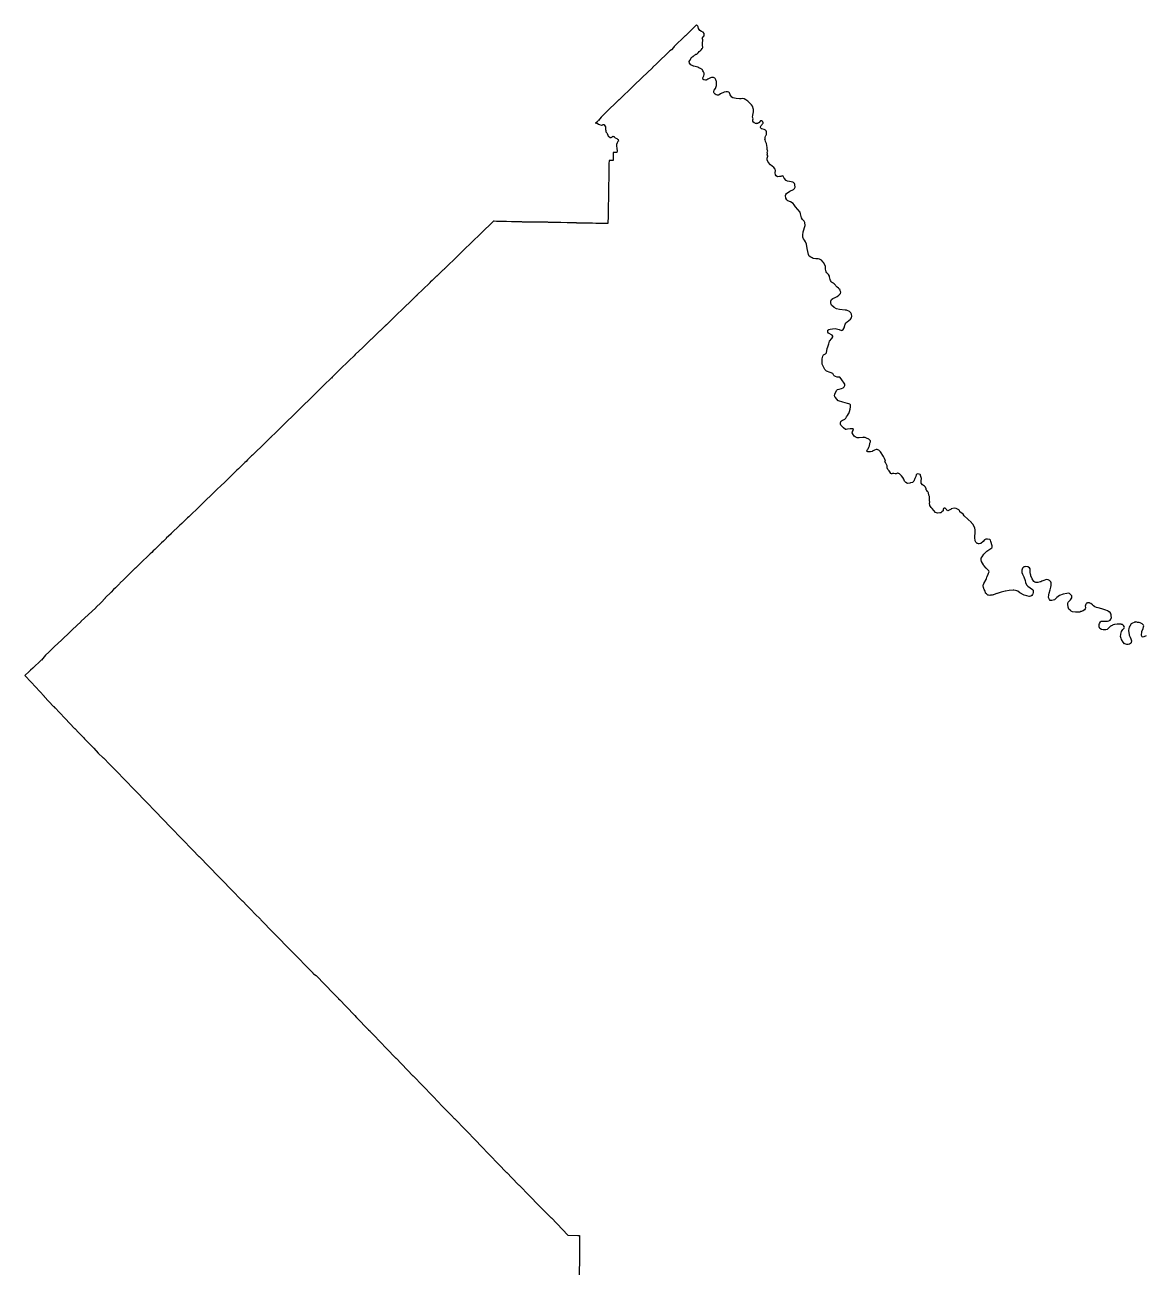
# Model space of a CAD drawing. Header units: metres. Extents: x 5999505 to 6749006, y 1851910 to 2460485.
# Drawn here: x 5999505 to 6186881, y 2059447 to 2266983 of the extents above; entities that cross this region are included whole.
import ezdxf

# ---------------------------------------------------------------- set-up
doc = ezdxf.new("R2010")
doc.units = ezdxf.units.M
doc.layers.add('COUNTY_BOUNDARY', color=40, linetype='Continuous')

msp = doc.modelspace()

# ---------------------------------------------------------------- linework, layer by layer
at = {"layer": 'COUNTY_BOUNDARY'}
msp.add_lwpolyline([(6186899.4392, 2164939.2625), (6186499.9537, 2164746.8835), (6186359.9698, 2164705.7875), (6186190.8332, 2164763.0235), (6186105.4664, 2164973.1548), (6186151.6153, 2165621.3593), (6186353.9049, 2166161.1639), (6186451.5646, 2166389.606), (6186476.4721, 2166609.9168), (6186427.2205, 2166716.5261), (6186194.1467, 2166920.2541), (6185873.6849, 2167094.2034), (6185700.0784, 2167144.5843), (6185419.2162, 2167147.2479), (6185310.7031, 2167180.7403), (6185179.5083, 2167226.5518), (6185142.8188, 2167220.8534), (6185120.518, 2167217.875), (6185032.3644, 2167196.8455), (6184995.06, 2167188.9708), (6184974.2039, 2167184.5168), (6184911.6356, 2167171.1553), (6184890.4916, 2167167.0693), (6184867.205, 2167156.0942), (6184621.6518, 2167039.5969), (6184368.2622, 2166906.8223), (6184131.2723, 2166555.7356), (6184053.3431, 2166336.5028), (6183983.3498, 2166141.194), (6183929.9048, 2165825.8751), (6183968.883, 2165434.6752), (6184015.0882, 2165145.3257), (6184032.1219, 2165039.5089), (6184217.6071, 2164716.6136), (6184344.3201, 2164423.2717), (6184421.0988, 2164075.9857), (6184384.6335, 2163803.402), (6184316.194, 2163658.6813), (6184243.8791, 2163618.1445), (6184119.3211, 2163548.4529), (6183866.8214, 2163440.7937), (6183637.7253, 2163439.8665), (6183310.6032, 2163577.8882), (6183279.728, 2163591.047), (6183017.3979, 2163841.4347), (6182761.9434, 2164297.4474), (6182682.8702, 2164538.089), (6182664.3051, 2164595.1381), (6182645.4522, 2164652.5554), (6182610.0009, 2164825.9794), (6182624.5083, 2165119.9748), (6182642.944, 2165183.8075), (6182709.0315, 2165414.4831), (6182775.411, 2165645.1548), (6182778.7797, 2165656.0324), (6182988.1065, 2165973.9832), (6183108.1151, 2166097.9814), (6183117.9167, 2166108.0442), (6183181.6824, 2166188.38), (6183212.304, 2166243.6748), (6183229.1158, 2166274.0327), (6183241.9471, 2166356.8744), (6183222.8388, 2166482.3811), (6183107.2702, 2166666.3494), (6182942.4749, 2166783.6228), (6182927.9694, 2166794.0128), (6182779.5799, 2166824.411), (6182705.678, 2166839.6064), (6182631.7764, 2166854.802), (6182621.2629, 2166857.1284), (6182499.0776, 2166854.0419), (6182024.3927, 2166841.5123), (6181656.0689, 2166831.5582), (6181604.2086, 2166830.4386), (6181344.0619, 2166740.7459), (6181243.9927, 2166705.3254), (6181173.0662, 2166658.952), (6181060.7697, 2166585.8314), (6180948.4677, 2166512.3469), (6180913.0041, 2166489.1608), (6180877.5402, 2166465.9744), (6180622.9096, 2166243.318), (6180577.8171, 2166201.3296), (6180357.4008, 2165996.4169), (6180128.5582, 2165926.3364), (6179940.8761, 2165910.678), (6179921.5171, 2165908.7561), (6179720.9388, 2165892.546), (6179398.2244, 2165985.0419), (6179144.1651, 2166128.6738), (6179021.758, 2166432.5406), (6179012.495, 2166612.8951), (6179014.8227, 2166783.9899), (6179086.974, 2166963.2369), (6179265.1726, 2167272.846), (6179384.4898, 2167345.1361), (6179570.1285, 2167340.4287), (6180113.6467, 2167353.4396), (6180441.8338, 2167363.1891), (6180663.2246, 2167424.6347), (6180750.9085, 2167454.031), (6180890.9544, 2167521.6775), (6180996.3853, 2167672.0793), (6181035.9759, 2167805.5318), (6181073.4131, 2167974.6948), (6181044.7621, 2168238.3259), (6181008.7658, 2168500.2356), (6180993.8563, 2168545.5857), (6180979.2347, 2168590.5676), (6180954.48, 2168665.9071), (6180850.1088, 2168788.2008), (6180702.1869, 2168895.4287), (6180656.0698, 2168928.8223), (6180609.66, 2168962.2199), (6180563.543, 2168995.6136), (6180395.1413, 2169082.7313), (6180122.6222, 2169224.0564), (6179484.7749, 2169400.9308), (6178838.7309, 2169599.0493), (6178582.7682, 2169643.3139), (6178294.2969, 2169773.5873), (6178101.2701, 2169922.5873), (6177909.1184, 2170071.2122), (6177635.9839, 2170337.4566), (6177480.9339, 2170393.0969), (6177414.9454, 2170407.8342), (6177291.7284, 2170435.3693), (6177191.6479, 2170419.9886), (6177096.555, 2170405.2685), (6177001.4569, 2170390.1847), (6176927.4967, 2170378.8169), (6176839.3264, 2170249.3117), (6176819.5954, 2170198.6078), (6176692.6907, 2169871.1987), (6176764.6787, 2169631.364), (6176760.5119, 2169583.724), (6176757.6911, 2169548.809), (6176705.0433, 2169404.2541), (6176556.6539, 2169262.1023), (6176329.271, 2169105.0131), (6176304.1355, 2169087.5166), (6176052.6326, 2168987.1957), (6176014.6522, 2168972.7883), (6175972.8348, 2168956.2493), (6175782.8718, 2168879.8455), (6175654.2218, 2168874.693), (6175073.965, 2168850.6225), (6174593.9659, 2168896.9115), (6174334.9387, 2169037.7434), (6174247.1055, 2169125.2449), (6173983.8865, 2169386.6549), (6173835.7092, 2169706.9211), (6173772.0483, 2170187.6831), (6173784.8358, 2170329.1416), (6173863.8977, 2170519.2038), (6174043.6826, 2170771.2313), (6174219.0212, 2170913.3628), (6174367.4924, 2171082.4445), (6174438.3096, 2171269.7092), (6174469.8031, 2171408.726), (6174434.2293, 2171590.1737), (6174310.7586, 2171768.827), (6174056.4527, 2171995.1604), (6173906.8365, 2172040.187), (6173648.7021, 2172009.8862), (6173038.6668, 2171882.1367), (6172426.6344, 2171652.8438), (6171969.9795, 2171308.9036), (6171540.0047, 2170946.7596), (6171361.8004, 2170852.3814), (6171108.882, 2170798.0008), (6170844.9644, 2170837.3492), (6170705.7307, 2170997.3044), (6170573.5925, 2171309.3556), (6170595.212, 2171747.7967), (6170657.5508, 2172060.785), (6170849.7767, 2172574.4082), (6170978.1102, 2173042.6794), (6171005.8068, 2173328.8423), (6171008.9333, 2173785.746), (6170954.8637, 2173961.994), (6170740.3572, 2174183.0722), (6170508.1811, 2174291.5265), (6170212.0803, 2174309.483), (6169626.7666, 2174104.2742), (6169445.9015, 2174028.1504), (6169265.0407, 2173952.3918), (6169164.0061, 2173910.1099), (6168772.7256, 2173823.0925), (6168434.1771, 2173800.5171), (6168300.4789, 2173872.6589), (6168119.1161, 2173970.5915), (6167826.2955, 2174432.0033), (6167634.2796, 2174960.4571), (6167600.4836, 2175056.3255), (6167550.6374, 2175197.9318), (6167509.2946, 2175486.5162), (6167498.5498, 2175994.2257), (6167479.3388, 2176127.7565), (6167403.9385, 2176263.5315), (6167101.766, 2176452.3705), (6166755.0307, 2176491.1001), (6166592.6758, 2176460.6118), (6166467.3099, 2176436.8862), (6166440.0435, 2176413.6029), (6166333.3352, 2176321.5287), (6166226.6262, 2176229.455), (6166218.0288, 2176221.9297), (6166212.8418, 2176207.0745), (6166094.3958, 2175863.571), (6166125.8044, 2175473.5393), (6166223.1037, 2175187.8068), (6166451.8198, 2174793.1808), (6166662.7754, 2174155.2222), (6166733.6756, 2173823.9854), (6166900.9133, 2173450.2531), (6167112.5682, 2173194.5957), (6167880.2601, 2172681.374), (6167971.5166, 2172526.8092), (6167988.0908, 2172455.5775), (6168015.134, 2172337.23), (6168016.1732, 2172139.5083), (6167955.8454, 2171909.5124), (6167895.0043, 2171810.2364), (6167778.5083, 2171668.412), (6167587.2588, 2171563.3174), (6167366.3694, 2171495.7781), (6167334.8481, 2171503.5021), (6166965.9228, 2171593.1494), (6166520.4618, 2171717.3743), (6165786.6751, 2172101.2632), (6165453.8247, 2172360.0941), (6165277.7532, 2172417.9191), (6165034.6367, 2172497.8087), (6164763.6591, 2172533.3089), (6164640.011, 2172549.6186), (6163992.3803, 2172499.4212), (6163395.8498, 2172376.7868), (6163313.2532, 2172355.3824), (6162650.4318, 2172184.549), (6161982.5105, 2172005.7933), (6161943.223, 2172002.7106), (6161784.3715, 2171932.5128), (6161362.3495, 2171746.9991), (6161304.5005, 2171736.1714), (6161137.7095, 2171705.0492), (6161064.8805, 2171691.1584), (6161028.4739, 2171684.7591), (6160844.78, 2171680.0947), (6160770.9562, 2171678.5982), (6160732.8758, 2171678.0488), (6160558.4694, 2171708.5718), (6160533.6381, 2171712.9313), (6160419.1173, 2171732.7701), (6160286.0908, 2171830.7916), (6160192.7826, 2171920.9649), (6160044.591, 2172064.3528), (6160031.207, 2172111.5134), (6159958.9333, 2172361.9562), (6159905.3014, 2172461.7583), (6159898.4513, 2172474.2358), (6159801.8404, 2172660.9448), (6159771.0307, 2172779.7188), (6159741.0426, 2172894.4757), (6159739.0972, 2172901.7856), (6159723.2246, 2172959.1766), (6159700.6585, 2173039.966), (6159669.7925, 2173154.7356), (6159656.9902, 2173201.5239), (6159670.4268, 2173362.9938), (6159679.6893, 2173478.2821), (6159768.545, 2173630.2995), (6160156.1549, 2174298.7174), (6160192.2917, 2174491.5405), (6160257.2691, 2174714.9006), (6160314.3601, 2174837.1526), (6160502.5651, 2175241.5344), (6160558.7239, 2175360.1592), (6160625.4441, 2175623.911), (6160603.1612, 2175745.111), (6160436.36, 2175957.9429), (6160144.3501, 2176219.8968), (6159769.4298, 2176683.2963), (6159711.3118, 2176775.8814), (6159364.6362, 2177329.5446), (6159296.9025, 2177629.8079), (6159326.0554, 2177866.4224), (6159459.7633, 2178104.8182), (6159774.4236, 2178568.9209), (6160281.9332, 2179067.7757), (6161109.1469, 2179628.3498), (6161170.1464, 2179738.1685), (6161171.561, 2179940.2262), (6160930.4484, 2180689.3486), (6160851.1356, 2180876.1726), (6160739.6338, 2180981.8967), (6160370.3162, 2181054.5256), (6160313.8598, 2181057.8804), (6160095.649, 2181071.5557), (6159885.6164, 2180960.9559), (6159662.3431, 2180661.5768), (6159249.208, 2180332.147), (6158977.5579, 2180274.139), (6158858.3899, 2180294.0516), (6158745.6514, 2180313.1442), (6158664.7136, 2180365.2788), (6158553.3125, 2180436.7842), (6158421.4942, 2180574.8503), (6158329.0255, 2180782.2601), (6158299.6063, 2180935.6067), (6158251.3487, 2181183.8906), (6158249.7179, 2181192.6525), (6158258.1103, 2181430.6572), (6158283.6897, 2182172.7011), (6158291.925, 2182420.1746), (6158298.5352, 2182615.6045), (6158267.1417, 2182916.8062), (6157998.5898, 2183501.0462), (6157719.6811, 2183791.6043), (6157675.7744, 2183832.6511), (6156489.4876, 2184942.7735), (6156287.2878, 2185232.2409), (6155770.7979, 2185649.6789), (6155668.7821, 2185862.3342), (6155557.8123, 2185981.908), (6155129.9572, 2186191.265), (6154787.0613, 2186223.1706), (6154296.5005, 2186104.2953), (6154272.2915, 2186090.0821), (6154056.8251, 2185967.2248), (6153874.1292, 2185843.5297), (6153730.4269, 2185804.8351), (6153620.933, 2185823.9016), (6153545.1045, 2185964.0914), (6153430.7236, 2186130.3292), (6153318.7066, 2186237.5473), (6153142.1557, 2186234.6513), (6153112.0984, 2186220.888), (6153015.7277, 2186176.0475), (6152966.8874, 2186018.0068), (6152933.802, 2185796.0182), (6152741.4237, 2185630.9631), (6152652.9098, 2185502.6286), (6152578.5334, 2185460.7465), (6152389.4633, 2185442.7448), (6152005.623, 2185397.3617), (6151829.166, 2185441.4423), (6151700.951, 2185501.5692), (6151413.4203, 2185857.4925), (6151122.1674, 2186178.519), (6150977.8443, 2186337.922), (6150743.0034, 2186692.7187), (6150707.1462, 2186802.8394), (6150699.9635, 2186912.1769), (6150703.3967, 2187106.9245), (6150733.9817, 2187256.8539), (6150692.4275, 2187517.7988), (6150669.9134, 2187959.7915), (6150686.2809, 2188118.3033), (6150669.5748, 2188216.8569), (6150585.5857, 2188438.0067), (6150527.9311, 2188778.5632), (6150474.2118, 2188927.9054), (6150353.9922, 2189053.0974), (6150209.9809, 2189192.4747), (6150138.8763, 2189313.6716), (6150095.5615, 2189453.7595), (6149991.888, 2189769.1397), (6149828.1343, 2189939.029), (6149656.1752, 2190028.2076), (6149501.5999, 2190145.1686), (6149307.2078, 2190420.7379), (6149276.2295, 2190623.2732), (6149309.162, 2190813.2189), (6149337.6099, 2191196.2086), (6149193.578, 2191672.0286), (6149156.9093, 2191785.8049), (6149102.0346, 2191875.4531), (6148946.2397, 2191948.3782), (6148751.6273, 2191968.7145), (6148564.3035, 2191927.4104), (6148443.4789, 2191830.8774), (6148369.4288, 2191531.9401), (6148231.8753, 2191213.5471), (6148079.5237, 2190744.9952), (6147846.3189, 2190549.9889), (6147480.739, 2190448.6905), (6147389.9356, 2190423.813), (6146976.6594, 2190382.9384), (6146729.1654, 2190548.9843), (6146493.8866, 2190729.4166), (6146361.0011, 2191065.2689), (6146235.2908, 2191371.5229), (6146001.3735, 2191643.3311), (6145647.7463, 2191973.3504), (6145511.0063, 2192047.833), (6145456.132, 2192077.4104), (6145303.3434, 2192076.0326), (6145126.2365, 2191993.8198), (6145012.1522, 2191977.6695), (6144935.3193, 2191967.1574), (6144737.0668, 2192018.1607), (6144519.3108, 2192017.0232), (6144401.5314, 2191988.5506), (6144315.0589, 2191979.2757), (6144210.5618, 2192056.9268), (6144042.1675, 2192324.8657), (6143931.4562, 2192476.5248), (6143816.299, 2192565.2592), (6143734.3345, 2192681.9013), (6143723.8661, 2192706.0884), (6143612.036, 2192959.3524), (6143581.2531, 2193309.7208), (6143570.9255, 2193402.3589), (6143492.8983, 2193547.3436), (6143425.9355, 2193649.1991), (6143399.7608, 2193738.7959), (6143297.3321, 2193876.1341), (6143236.0867, 2193929.478), (6143303.1687, 2194091.2369), (6143255.1066, 2194283.1109), (6143136.163, 2194549.2271), (6142993.2922, 2194898.3537), (6142467.081, 2195659.1821), (6142251.1614, 2195877.2303), (6142192.4729, 2195905.415), (6142044.0373, 2195978.6332), (6141915.2679, 2196036.2657), (6141746.2165, 2196061.3666), (6141469.0946, 2195943.1682), (6141240.7904, 2195841.3551), (6141213.2886, 2195822.1047), (6141090.174, 2195729.6423), (6140830.6846, 2195655.9718), (6140689.8064, 2195647.5229), (6140623.7592, 2195653.2461), (6140366.8901, 2195676.3945), (6140254.5799, 2195719.2235), (6140206.4896, 2195790.5826), (6140255.532, 2195938.7687), (6140309.8951, 2196051.5565), (6140407.5152, 2196141.4847), (6140522.3615, 2196424.1346), (6140627.9309, 2196654.1278), (6140709.2989, 2197046.1497), (6140726.7592, 2197098.3204), (6140807.3787, 2197342.8885), (6140792.0839, 2197493.8602), (6140532.8994, 2197790.8545), (6140160.6167, 2197940.6261), (6139935.5287, 2198032.8473), (6139867.1936, 2198061.1818), (6139728.5985, 2198067.6323), (6139574.2179, 2198075.0487), (6139509.4041, 2198065.0993), (6138930.5043, 2197978.0422), (6138926.6848, 2197977.0075), (6138594.6484, 2197981.2772), (6138232.1415, 2198138.2096), (6138111.0837, 2198259.8277), (6137807.1455, 2198691.1521), (6137770.3462, 2198792.5668), (6137756.3022, 2198831.3747), (6137757.2675, 2198837.186), (6137784.9691, 2198986.0544), (6137832.9592, 2199063.9789), (6137910.4985, 2199219.3778), (6137938.6661, 2199321.633), (6137951.3841, 2199369.5042), (6137906.7148, 2199472.858), (6137783.2913, 2199514.7725), (6137401.7902, 2199477.9298), (6136970.9745, 2199430.5507), (6136745.8963, 2199405.9175), (6136706.9197, 2199401.7733), (6136637.2894, 2199402.0987), (6136294.0109, 2199648.3376), (6135886.1694, 2200132.2334), (6135801.948, 2200289.3508), (6135779.1486, 2200445.1732), (6135839.2833, 2200706.4237), (6135904.3242, 2200750.952), (6135916.2671, 2200766.7921), (6135959.6015, 2200826.9425), (6136141.9401, 2200947.2503), (6136323.0588, 2201006.4069), (6136527.9951, 2201112.1747), (6136673.1147, 2201267.2762), (6136830.0908, 2201471.3544), (6136962.978, 2201746.436), (6137132.1773, 2201985.286), (6137176.295, 2202078.1966), (6137314.0868, 2202368.4984), (6137424.1052, 2202776.4652), (6137473.1572, 2203196.2765), (6137466.837, 2203417.0255), (6137455.0125, 2203486.3858), (6137342.7514, 2203588.2129), (6137190.7551, 2203654.5935), (6136978.9898, 2203734.2586), (6136202.4425, 2203937.1706), (6135481.6468, 2204150.5457), (6135394.2815, 2204176.6314), (6134945.5092, 2204733.6237), (6134840.4701, 2204867.0293), (6134838.9532, 2204882.7092), (6134824.9201, 2205018.0094), (6134879.5214, 2205300.0974), (6134906.5098, 2205439.8718), (6134919.4504, 2205463.7067), (6135193.0974, 2205973.6814), (6135317.9928, 2206088.6664), (6135580.0883, 2206107.9924), (6135950.1298, 2206205.0618), (6136255.0464, 2206367.2064), (6136421.5724, 2206527.4444), (6136529.3038, 2206726.441), (6136552.1797, 2206769.0603), (6136524.4264, 2206983.9445), (6135939.4983, 2207857.944), (6135700.1988, 2208106.2583), (6135490.5231, 2208147.6716), (6135234.7419, 2208119.1478), (6134988.2065, 2208217.9266), (6134750.3025, 2208326.4073), (6134688.643, 2208407.0863), (6134593.5392, 2208635.0126), (6134521.5364, 2208727.8651), (6134102.716, 2208883.1617), (6133441.3852, 2209150.6686), (6133167.5767, 2209416.2809), (6132840.4378, 2210058.1149), (6132764.0155, 2210301.42), (6132748.1155, 2210677.4316), (6132760.9648, 2211193.1895), (6132828.9669, 2211624.3583), (6132981.7734, 2211882.7333), (6133314.962, 2212022.2033), (6133448.2535, 2212209.5114), (6133583.5151, 2212909.8317), (6133669.4016, 2213210.7403), (6133837.3521, 2213677.1643), (6133980.9793, 2214121.3848), (6134382.1112, 2214557.6808), (6134508.6721, 2214861.2501), (6134523.0931, 2214982.646), (6134399.5249, 2215144.7381), (6133821.6714, 2215469.2279), (6133701.5639, 2215646.9274), (6133671.9397, 2215794.4829), (6133702.4205, 2215971.7079), (6133826.8146, 2216075.4066), (6134099.5382, 2216126.598), (6134448.3879, 2216203.5784), (6134906.7626, 2216233.7473), (6135556.1147, 2216073.504), (6135978.784, 2215947.2977), (6136101.0566, 2215969.4758), (6136230.5439, 2216081.8466), (6136438.4434, 2216390.3821), (6136568.9428, 2216975.364), (6136739.4976, 2217193.4376), (6136906.4493, 2217366.7805), (6137489.984, 2217825.1214), (6137663.8258, 2218029.3145), (6137716.0211, 2218329.652), (6137654.8011, 2218632.0666), (6137534.9846, 2218868.3687), (6137287.6772, 2219103.6854), (6136790.9119, 2219315.4698), (6136608.7303, 2219332.7923), (6135658.434, 2219424.7542), (6135113.4243, 2219558.2868), (6134754.8056, 2219758.906), (6134302.6244, 2220151.0243), (6134228.6528, 2220266.1197), (6134174.3558, 2220540.4001), (6134189.2732, 2220809.6215), (6134308.6107, 2221081.9864), (6134500.2672, 2221246.2002), (6134923.6978, 2221444.7593), (6135225.0046, 2221591.29), (6135544.1625, 2221816.2029), (6135696.4974, 2221990.8528), (6135789.0212, 2222096.5), (6135833.878, 2222336.1384), (6135775.0517, 2222543.8509), (6135767.2768, 2222570.9138), (6135721.3369, 2222683.7596), (6135688.0802, 2222765.463), (6135536.2114, 2222890.8406), (6135446.8279, 2222972.6683), (6135243.2704, 2223159.2762), (6134729.6248, 2223735.4755), (6134589.7457, 2223822.0795), (6134515.6129, 2223868.3584), (6134321.2108, 2223983.4665), (6134271.5475, 2224043.2104), (6134224.178, 2224100.0062), (6134111.4408, 2224279.4139), (6134053.5217, 2224449.6122), (6134030.9756, 2224658.2328), (6133979.4724, 2224904.0705), (6133955.7438, 2225015.8531), (6133816.5378, 2225299.4402), (6133629.3476, 2225445.7579), (6133528.8748, 2225547.0594), (6133421.0864, 2225705.2758), (6133318.7127, 2226141.5986), (6133307.639, 2226603.4731), (6133270.6729, 2226690.334), (6132965.9301, 2227272.8479), (6132923.779, 2227326.2896), (6132644.8113, 2227681.9298), (6132297.706, 2227843.8106), (6132269.8419, 2227856.6171), (6132052.3878, 2227914.5632), (6131678.9919, 2227905.3526), (6131262.9515, 2227974.359), (6131041.9133, 2228046.2045), (6130824.4916, 2228163.1476), (6130563.9016, 2228361.9549), (6130435.3745, 2228633.3798), (6130225.6999, 2229614.9996), (6130114.1662, 2230325.6617), (6129943.3396, 2230734.2862), (6129764.2308, 2231003.2164), (6129604.8322, 2231242.3503), (6129531.2918, 2231534.0529), (6129486.0824, 2231862.4601), (6129561.0018, 2232400.5731), (6129894.7173, 2233462.3184), (6129822.4289, 2233987.0409), (6129732.6831, 2234193.7882), (6129469.7176, 2234461.8275), (6129284.6211, 2234719.566), (6129214.5224, 2234968.2508), (6129125.2132, 2235411.3105), (6129046.1341, 2235664.868), (6128293.5405, 2236563.1262), (6128068.7084, 2236932.9099), (6127909.0607, 2237133.8258), (6127423.8735, 2237388.9364), (6127005.8185, 2237601.1412), (6126854.4381, 2237769.164), (6126686.0964, 2238049.2373), (6126638.4394, 2238461.8024), (6126666.4738, 2238649.2565), (6126764.0326, 2238798.1278), (6127341.2829, 2239207.2014), (6127936.0388, 2239502.409), (6128111.9269, 2239653.7151), (6128208.1614, 2239868.8828), (6128220.8526, 2239952.7998), (6128169.8178, 2240110.1626), (6128167.5506, 2240209.2398), (6128167.6208, 2240327.2155), (6128128.3268, 2240469.1038), (6127962.3172, 2240635.1625), (6127831.5989, 2240721.661), (6127305.95, 2240793.5173), (6126945.9507, 2240865.0007), (6126739.6964, 2240997.4628), (6126414.0309, 2241379.7491), (6126302.2223, 2241592.3134), (6126215.9038, 2241677.7666), (6126171.877, 2241721.053), (6126076.8236, 2241733.0885), (6125833.3694, 2241670.599), (6125609.3181, 2241634.7553), (6125261.2231, 2241606.6689), (6125043.8063, 2241753.1542), (6124938.2398, 2241934.3122), (6124901.9485, 2242286.6239), (6124940.0846, 2242672.005), (6124867.9422, 2242898.1589), (6124664.9908, 2243166.0406), (6124083.8856, 2243593.4827), (6123690.3536, 2244021.6489), (6123569.265, 2244442.2872), (6123548.9496, 2244525.6258), (6123529.4766, 2244606.7664), (6123535.2738, 2244641.2679), (6123547.5599, 2244717.1788), (6123640.524, 2245058.3712), (6123636.6757, 2245111.2302), (6123634.9269, 2245130.1921), (6123577.1322, 2245226.4962), (6123559.478, 2245330.5485), (6123586.0014, 2245439.0088), (6123612.8951, 2245515.0554), (6123599.9844, 2245548.7569), (6123558.0593, 2245632.433), (6123551.3932, 2245691.8902), (6123601.668, 2245806.1694), (6123637.2576, 2245896.6456), (6123616.0482, 2245997.4763), (6123577.2653, 2246151.3801), (6123562.9706, 2246489.1508), (6123474.4586, 2246806.597), (6123472.4295, 2246826.2917), (6123432.2246, 2247188.1356), (6123380.7208, 2247294.1737), (6123325.8917, 2247392.9812), (6123280.7239, 2247474.5241), (6123250.8927, 2247528.1531), (6123200.6561, 2247752.5135), (6123182.0684, 2247834.005), (6123182.8857, 2247848.9215), (6123189.6809, 2247984.6355), (6123197.0415, 2248137.8188), (6123289.6898, 2248365.7716), (6123294.5554, 2248378.076), (6123342.3827, 2248485.4747), (6123371.7373, 2248550.9234), (6123416.8449, 2248652.5389), (6123433.9823, 2248758.5966), (6123445.6435, 2248831.9686), (6123447.8868, 2248844.678), (6123454.032, 2248882.8157), (6123455.6798, 2248894.8062), (6123450.5282, 2248995.0221), (6123444.6427, 2249104.3529), (6123375.6968, 2249271.4733), (6123369.5005, 2249286.1356), (6123327.5666, 2249350.1494), (6123288.4792, 2249409.3852), (6123173.8003, 2249453.4173), (6123067.2576, 2249494.7733), (6122639.3725, 2249587.7676), (6122626.8566, 2249590.5125), (6122495.4611, 2249723.2923), (6122473.3196, 2249745.487), (6122470.4453, 2249748.4451), (6122449.5011, 2249847.0881), (6122442.1591, 2249881.7954), (6122426.9421, 2249954.4957), (6122473.0937, 2250048.0823), (6122531.3291, 2250167.3331), (6122720.1361, 2250343.8932), (6122784.3722, 2250436.1049), (6122869.5425, 2250559.6686), (6122869.014, 2250581.8888), (6122867.8944, 2250622.3248), (6122866.913, 2250652.927), (6122838.7272, 2250736.754), (6122833.6936, 2250751.0337), (6122821.446, 2250770.8886), (6122784.7202, 2250831.5447), (6122622.3994, 2250928.7594), (6122618.9071, 2250929.5424), (6122558.3685, 2250942.8707), (6122481.5305, 2250959.7316), (6122446.4939, 2250941.7098), (6122359.6462, 2250897.5539), (6122200.0772, 2250648.4404), (6122092.332, 2250594.053), (6122075.2542, 2250585.2176), (6122023.1674, 2250560.1809), (6122005.8033, 2250551.7139), (6121978.4258, 2250537.9421), (6121920.7398, 2250509.7163), (6121894.1007, 2250505.7646), (6121864.5358, 2250501.4944), (6121819.7476, 2250494.9143), (6121685.3831, 2250475.1744), (6121667.8238, 2250472.901), (6121641.0924, 2250481.6954), (6121601.2786, 2250494.3364), (6121481.8492, 2250532.9881), (6121472.8434, 2250536.0425), (6121447.5258, 2250560.4725), (6121425.6606, 2250581.5713), (6121359.7732, 2250644.8718), (6121337.6219, 2250666.3393), (6121322.9481, 2250680.4066), (6121278.9262, 2250722.6088), (6121269.4335, 2250731.8612), (6121265.4488, 2250738.4782), (6121162.1291, 2250910.1498), (6121137.7537, 2251106.0707), (6121222.3275, 2251265.6879), (6121149.3871, 2251456.1815), (6121116.3973, 2251587.0585), (6121140.895, 2251919.4888), (6121218.9896, 2252187.3546), (6121258.8753, 2252458.3697), (6121243.4688, 2252816.1882), (6121078.3769, 2253405.0325), (6120918.303, 2253643.8694), (6120551.7431, 2253992.2814), (6120323.9571, 2254251.4861), (6119994.5309, 2254435.0978), (6119688.5567, 2254642.7406), (6119460.0643, 2254689.6751), (6119180.8018, 2254609.6023), (6118924.006, 2254620.9389), (6118367.4814, 2254698.5532), (6117824.8654, 2254787.6108), (6117658.5207, 2254886.3754), (6117381.71, 2255274.556), (6117236.4304, 2255651.9149), (6117136.6648, 2255750.3555), (6116940.9133, 2255817.1833), (6116686.0834, 2255804.4765), (6116374.3554, 2255720.9414), (6115750.206, 2255455.577), (6115507.9089, 2255294.8436), (6115411.6263, 2255263.2398), (6115228.2862, 2255247.5878), (6115090.1088, 2255280.7395), (6115033.3841, 2255294.3878), (6114844.6408, 2255416.1025), (6114701.9822, 2255552.7415), (6114648.2833, 2255682.8646), (6114633.0484, 2255826.2119), (6114707.1895, 2256044.2379), (6114906.3674, 2256376.0657), (6115099.5567, 2256863.8396), (6115105.4691, 2257253.3679), (6115075.0282, 2257523.6756), (6115029.4724, 2257633.2774), (6114968.7338, 2257779.5344), (6114842.8694, 2257998.1997), (6114801.8077, 2258078.2352), (6114562.0837, 2258187.6563), (6114229.7603, 2258184.5831), (6114058.1916, 2258155.278), (6113661.5977, 2257912.5456), (6113489.8846, 2257801.3162), (6113367.1675, 2257759.5822), (6113251.5133, 2257739.5837), (6112982.1181, 2257801.0631), (6112797.2128, 2257923.8231), (6112770.3797, 2257962.1226), (6112772.632, 2258011.6088), (6112788.5689, 2258058.6911), (6112795.0195, 2258078.6151), (6112799.5672, 2258089.1022), (6112826.6312, 2258156.3978), (6112864.6348, 2258250.4643), (6112865.9307, 2258258.4544), (6112869.7719, 2258261.306), (6112988.3492, 2258464.0514), (6113036.9138, 2258707.2441), (6113026.1803, 2258802.8191), (6113011.6045, 2258931.9559), (6112925.4588, 2259149.9945), (6112816.6302, 2259300.6678), (6112748.592, 2259445.9546), (6112676.6798, 2259513.3787), (6112573.2318, 2259580.5801), (6112531.7885, 2259618.0216), (6112136.6253, 2259791.8573), (6111959.9919, 2259919.5887), (6111282.809, 2260075.7502), (6111235.6872, 2260086.703), (6110792.5658, 2260291.1879), (6110593.5236, 2260604.2691), (6110518.2085, 2260840.7126), (6110608.1807, 2261007.1312), (6110830.9835, 2261390.9868), (6110837.465, 2261430.9376), (6110843.7582, 2261441.032), (6110853.8105, 2261448.8814), (6110879.9454, 2261458.2927), (6110929.0653, 2261535.4279), (6110985.9708, 2261588.4049), (6111085.1339, 2261654.9041), (6111153.7481, 2261691.6714), (6111196.2923, 2261723.0316), (6111214.4181, 2261742.7677), (6111261.5631, 2261806.098), (6111289.9976, 2261831.4947), (6111401.2193, 2261903.6273), (6111502.418, 2261987.9381), (6111567.3709, 2262033.1401), (6111601.549, 2262052.6188), (6111649.7015, 2262069.6884), (6111675.6775, 2262069.2714), (6111743.5539, 2262060.1707), (6111769.5942, 2262063.7583), (6111791.9689, 2262075.4158), (6111812.0728, 2262091.115), (6111861.0017, 2262138.3956), (6111923.9638, 2262205.1145), (6111980.5799, 2262240.2558), (6112033.2385, 2262283.4713), (6112024.1558, 2262299.639), (6112196.4605, 2262521.9114), (6112338.194, 2262640.1678), (6112416.0151, 2262705.1931), (6112479.272, 2262772.2725), (6112517.7855, 2262807.3407), (6112567.9848, 2262824.7431), (6112580.0443, 2262830.3762), (6112586.3017, 2262838.2868), (6112594.8525, 2262880.0253), (6112601.1739, 2262891.9405), (6112705.1781, 2263024.2764), (6112766.7407, 2263113.2318), (6112799.8066, 2263172.7847), (6112814.5851, 2263220.614), (6112810.8841, 2263244.7063), (6112779.7419, 2263305.2872), (6112772.2759, 2263331.2604), (6112766.0634, 2263435.5027), (6112767.6059, 2263659.4215), (6112760.4736, 2263961.4042), (6112760.5122, 2264091.4002), (6112763.1964, 2264131.4122), (6112780.9096, 2264234.9072), (6112791.804, 2264404.784), (6112791.0086, 2264482.7219), (6112778.2539, 2264561.2155), (6112760.1646, 2264616.4898), (6112724.8152, 2264724.112), (6112715.7209, 2264775.9648), (6112715.9483, 2264790.1626), (6112726.5126, 2264811.8416), (6112803.737, 2264894.7201), (6112826.6042, 2264955.5287), (6112950.4676, 2265107.2108), (6113044.901, 2265262.2779), (6113045.6207, 2265416.6598), (6113013.6792, 2265554.8147), (6112847.8758, 2265736.9887), (6112593.6167, 2265845.5686), (6112298.8774, 2266014.5181), (6112170.9484, 2266209.9263), (6112100.13, 2266362.5429), (6112037.8114, 2266626.4493), (6111978.3054, 2266756.3084), (6111792.9875, 2266940.2587), (6111737.9287, 2266983.3825), (6111708.8691, 2266955.0821), (6111581.9728, 2266832.585), (6111554.6638, 2266804.2567), (6111374.4892, 2266617.7999), (6111358.748, 2266600.9382), (6111334.4094, 2266575.8397), (6110049.6372, 2265335.1428), (6109882.9868, 2265173.9672), (6109864.0161, 2265156.0661), (6108012.3981, 2263368.5682), (6107880.6525, 2263201.0132), (6107563.4787, 2262796.132), (6107264.5393, 2262634.202), (6107064.6575, 2262424.0591), (6106730.2184, 2262071.903), (6106455.4889, 2261783.5973), (6105911.3053, 2261299.0352), (6105859.1659, 2261252.5451), (6105834.5378, 2261228.1842), (6105723.4189, 2261145.5119), (6105455.6949, 2260840.3518), (6105362.4746, 2260745.3729), (6105192.6782, 2260591.5586), (6105165.1005, 2260565.4258), (6104405.5013, 2259836.4245), (6104389.4778, 2259820.6639), (6102679.1042, 2258178.3221), (6101210.3596, 2256770.2592), (6098798.7833, 2254456.5577), (6098792.2645, 2254450.839), (6098787.2113, 2254445.4603), (6098054.5882, 2253743.13), (6097280.6888, 2253001.8114), (6097267.6256, 2252988.9189), (6096529.8667, 2252280.8867), (6095804.5458, 2251585.4118), (6095356.5672, 2251025.5343), (6095306.4111, 2250977.5744), (6095237.8492, 2250911.7138), (6095065.409, 2250746.3518), (6094865.0715, 2250554.5093), (6094916.3448, 2250564.2159), (6094955.6102, 2250571.9373), (6095040.1022, 2250594.5642), (6095067.063, 2250582.4633), (6095115.4853, 2250561.2661), (6095390.4297, 2250374.6253), (6095517.3945, 2250316.8018), (6095815.8959, 2250211.7041), (6095878.0334, 2250224.8733), (6096023.0119, 2250284.3685), (6096062.9459, 2250297.1785), (6096121.3901, 2250316.5995), (6096185.7002, 2250319.9016), (6096251.2285, 2250308.6182), (6096320.4782, 2250257.5825), (6096435.8205, 2250097.6339), (6096517.3599, 2249942.2521), (6096541.6928, 2249842.0755), (6096526.3699, 2249640.2349), (6096555.5731, 2249463.8733), (6096589.8949, 2249367.1723), (6096607.4012, 2249330.8329), (6096611.8382, 2249122.8382), (6096637.2248, 2249068.5251), (6096734.9348, 2248936.9091), (6096793.5607, 2248843.8109), (6096904.2556, 2248526.2715), (6096980.2975, 2248408.8525), (6097059.5479, 2248361.6585), (6097318.3336, 2248167.2943), (6097368.1046, 2248156.6385), (6097482.5493, 2248188.6086), (6097597.4243, 2248228.9472), (6097686.9396, 2248325.4181), (6097743.4991, 2248354.3413), (6097813.4218, 2248361.1959), (6097881.3273, 2248352.0616), (6097923.1479, 2248337.533), (6097964.9537, 2248304.4339), (6097998.1134, 2248278.396), (6098153.281, 2248105.7805), (6098425.2395, 2247983.3075), (6098549.7084, 2247897.1368), (6098662.3715, 2247803.5147), (6098675.9554, 2247777.0728), (6098706.3017, 2247562.8252), (6098649.8651, 2247523.7021), (6098595.343, 2247494.3791), (6098578.9215, 2247472.8024), (6098487.3265, 2247250.3725), (6098371.4534, 2247008.3167), (6098366.1403, 2246987.2847), (6098361.4713, 2246969.8834), (6098354.2978, 2246942.3277), (6098347.3773, 2246894.7405), (6098346.3489, 2246832.4907), (6098353.4733, 2246768.6495), (6098359.3073, 2246644.3836), (6098405.838, 2246419.6726), (6098445.0823, 2246248.974), (6098456.5626, 2246218.9254), (6098478.7897, 2246114.4163), (6098459.1326, 2245896.989), (6098455.0142, 2245647.6255), (6097835.8233, 2245653.489), (6097803.8774, 2244322.3815), (6097508.5958, 2244326.1739), (6097122.1882, 2244331.1145), (6097121.3864, 2244282.698), (6097113.4941, 2243806.1782), (6097087.4238, 2242232.099), (6097083.0861, 2241987.8377), (6097078.8958, 2241734.8349), (6097078.4437, 2241707.5325), (6097078.2567, 2241696.2473), (6097077.9794, 2241679.502), (6097077.7141, 2241663.4844), (6097077.5332, 2241652.5634), (6097067.4691, 2241133.1129), (6097051.4949, 2240345.031), (6097036.4064, 2239575.1413), (6097025.7637, 2239056.0652), (6097024.8171, 2238998.9122), (6097011.1248, 2238013.4343), (6096982.0465, 2236681.1946), (6096973.2516, 2236450.117), (6096982.8734, 2236413.5445), (6096990.2544, 2236188.7532), (6096992.5966, 2236118.4373), (6096956.1832, 2235102.0224), (6096923.0861, 2233774.2218), (6096884.8072, 2233774.4917), (6096776.4153, 2233776.2874), (6096769.6957, 2233776.3987), (6096731.1425, 2233777.7658), (6095912.4094, 2233802.9962), (6094923.1239, 2233817.6144), (6094386.4496, 2233828.0033), (6094283.597, 2233828.9881), (6091706.4777, 2233873.4907), (6091662.234, 2233884.0636), (6090118.0499, 2233920.1679), (6089051.1151, 2233939.9395), (6089009.3363, 2233940.6432), (6088483.5482, 2233955.3313), (6088014.7255, 2233968.7034), (6086984.0818, 2233991.5823), (6086905.491, 2233992.912), (6086379.3197, 2234002.184), (6086325.5813, 2234004.1868), (6086163.501, 2234010.9385), (6086109.4764, 2234013.3106), (6085912.3005, 2234018.4738), (6085706.6582, 2234024.1462), (6085404.8772, 2234030.3593), (6085320.7542, 2234032.8797), (6085123.6094, 2234039.8686), (6085096.1526, 2234040.6991), (6085046.4981, 2234042.2707), (6085013.4657, 2234041.7395), (6084985.6985, 2234041.4829), (6084683.4708, 2234038.6081), (6084466.8827, 2234036.4648), (6084399.9475, 2234035.7826), (6083716.2859, 2234029.5773), (6083523.3808, 2234028.1301), (6083459.1062, 2234029.2255), (6082661.844, 2234045.0095), (6082539.728, 2234047.4586), (6082396.0609, 2234054.2818), (6082129.9239, 2234059.9214), (6081331.233, 2234077.5882), (6081064.8101, 2234083.6069), (6080801.0105, 2234089.2191), (6080009.0404, 2234106.8084), (6079744.955, 2234112.7995), (6079729.7566, 2234112.6964), (6079683.2786, 2234112.0382), (6079667.7943, 2234112.3042), (6079559.0744, 2234111.9873), (6079429.0768, 2234114.9495), (6079242.9977, 2234119.6047), (6079095.3414, 2234132.3396), (6078479.3389, 2234152.0441), (6078421.8029, 2234154.1274), (6078302.0248, 2234156.5547), (6077941.8141, 2234163.8547), (6077821.7503, 2234166.6531), (6077807.793, 2234153.785), (6077781.0344, 2234127.3006), (6075758.278, 2232178.8143), (6075719.0549, 2232141.6236), (6075688.1452, 2232111.9357), (6075678.3395, 2232102.6379), (6074218.2721, 2230694.7287), (6074159.7173, 2230638.5768), (6073845.8518, 2230338.5223), (6073136.8719, 2229656.0871), (6072827.3551, 2229355.2397), (6072802.7151, 2229333.4566), (6072798.8529, 2229329.8827), (6072742.0394, 2229273.3391), (6071729.9521, 2228293.2613), (6069774.2864, 2226401.1981), (6069667.8339, 2226298.5576), (6069593.1928, 2226226.3109), (6069553.0448, 2226187.3243), (6069502.5087, 2226139.4162), (6069440.0657, 2226079.3367), (6069379.4013, 2226020.6827), (6069375.8434, 2226017.832), (6069307.7386, 2225951.6618), (6069301.4994, 2225945.9452), (6068730.8218, 2225394.1028), (6068325.7736, 2225002.4921), (6068304.9578, 2224982.4665), (6067792.5358, 2224487.1523), (6067559.3688, 2224261.8511), (6067256.6033, 2223969.3206), (6067214.0723, 2223928.1943), (6067146.5613, 2223863.1114), (6067137.0355, 2223853.4476), (6065016.8805, 2221804.7547), (6064998.4368, 2221786.8745), (6064981.779, 2221770.7831), (6064924.077, 2221715.3633), (6064910.387, 2221701.7685), (6064882.1303, 2221674.5943), (6064845.8399, 2221639.5515), (6064841.3783, 2221635.2607), (6063840.0647, 2220667.2889), (6063067.4757, 2219921.0523), (6062789.2995, 2219651.8014), (6062639.0632, 2219506.9973), (6061667.0638, 2218568.0756), (6061520.3889, 2218426.8552), (6060190.9655, 2217143.6925), (6060143.3595, 2217097.9338), (6059924.9349, 2216886.269), (6059888.3334, 2216850.8737), (6059842.8055, 2216806.8989), (6059826.7396, 2216791.5283), (6059770.1998, 2216736.8265), (6059760.6759, 2216727.5293), (6059750.5606, 2216717.8786), (6059671.1134, 2216641.3741), (6059604.4641, 2216577.386), (6059494.3712, 2216471.5711), (6059360.1744, 2216342.5193), (6059236.6896, 2216223.8363), (6059145.6364, 2216136.2529), (6059030.7778, 2216025.7914), (6058886.162, 2215886.7326), (6058782.3138, 2215786.999), (6058607.3411, 2215618.6263), (6058454.9896, 2215472.4256), (6058269.5981, 2215294.0459), (6058086.5887, 2215118.1737), (6057438.7444, 2214495.4789), (6057414.3458, 2214472.2484), (6057347.0952, 2214407.912), (6056329.3507, 2213433.2163), (6056273.9933, 2213379.9566), (6056269.8279, 2213376.0262), (6056250.184, 2213357.0807), (6056201.9743, 2213310.9751), (6056158.82, 2213269.5125), (6056139.4814, 2213251.2898), (6055986.8186, 2213105.4719), (6054715.0933, 2211887.0695), (6054509.1378, 2211690.1504), (6054469.5398, 2211651.5393), (6054454.0593, 2211636.5253), (6053773.3876, 2210970.4462), (6052040.3127, 2209275.4842), (6051090.313, 2208346.7193), (6050838.0534, 2208099.6902), (6050721.3091, 2207985.6551), (6050688.2533, 2207953.4843), (6049538.6794, 2206849.6132), (6048982.0933, 2206311.0177), (6048831.3438, 2206161.9261), (6047327.3626, 2204676.0861), (6045796.1135, 2203163.8804), (6045336.4072, 2202714.6103), (6045314.3618, 2202693.1675), (6044223.602, 2201628.4837), (6043342.4966, 2200750.7787), (6043245.9517, 2200656.4288), (6043194.707, 2200606.76), (6043175.3446, 2200588.1822), (6043025.7578, 2200442.0129), (6042619.0394, 2200046.4283), (6042613.068, 2200039.9842), (6042601.4383, 2200028.1829), (6042440.5213, 2199870.9376), (6042246.8406, 2199682.6194), (6041790.6258, 2199238.4396), (6041777.1932, 2199224.1228), (6041709.4569, 2199153.2779), (6041697.8196, 2199141.1126), (6041627.0973, 2199067.046), (6041316.3466, 2198767.6557), (6040743.7056, 2198216.7733), (6040581.5778, 2198058.4686), (6040574.4354, 2198052.0466), (6040536.5882, 2198015.2428), (6040525.256, 2198003.8008), (6039893.7708, 2197390.3036), (6038978.2205, 2196500.2637), (6038240.2459, 2195782.4572), (6037949.9361, 2195500.2011), (6037715.9531, 2195272.6102), (6037538.3065, 2195100.0468), (6037400.5952, 2194966.0657), (6037222.3464, 2194792.7871), (6037053.9335, 2194629.1577), (6036887.8999, 2194467.6696), (6036711.1349, 2194295.8232), (6036471.471, 2194062.8863), (6036287.2501, 2193883.8992), (6036189.175, 2193788.5093), (6035360.4296, 2192982.5336), (6035211.375, 2192837.8517), (6034934.7163, 2192568.8433), (6034724.8355, 2192364.8577), (6034719.1738, 2192359.5019), (6032957.9888, 2190646.196), (6032224.8283, 2189936.1006), (6031723.0664, 2189452.8847), (6031718.5878, 2189448.2355), (6028675.7215, 2186516.9653), (6028664.9927, 2186506.9731), (6026961.5412, 2184866.1318), (6026881.9093, 2184789.3579), (6026691.6314, 2184606.178), (6025828.7823, 2183775.2734), (6025786.8132, 2183739.296), (6025693.0499, 2183658.7894), (6025658.4045, 2183623.0367), (6025428.4685, 2183403.1155), (6023956.0837, 2181983.0807), (6023952.223, 2181980.2414), (6023145.8605, 2181202.229), (6023137.5042, 2181194.014), (6022659.2758, 2180732.7181), (6022361.234, 2180445.3062), (6022245.4742, 2180333.5532), (6021771.991, 2179876.9148), (6021717.9876, 2179824.7883), (6021206.6045, 2179332.1095), (6020962.8326, 2179096.8324), (6020714.8882, 2178857.9965), (6020457.3898, 2178609.8788), (6019999.9589, 2178168.6185), (6019989.5166, 2178158.6238), (6019882.6955, 2178055.8115), (6019302.6179, 2177497.1256), (6018691.1811, 2176908.1057), (6017998.8468, 2176241.2818), (6017961.5477, 2176205.5897), (6017835.909, 2176084.578), (6017347.1737, 2175603.9104), (6017156.9948, 2175417.1505), (6016625.2304, 2174893.6326), (6016620.4544, 2174888.9914), (6016051.9591, 2174330.1468), (6015405.7969, 2173694.5332), (6015306.3682, 2173597.0563), (6015280.3581, 2173569.8874), (6015022.3894, 2173302.5288), (6015002.3833, 2173282.8903), (6014976.7079, 2173257.8999), (6014628.8652, 2172918.0089), (6014333.5597, 2172629.1705), (6013903.879, 2172208.9509), (6012930.1449, 2171258.6092), (6012901.3672, 2171224.942), (6012261.644, 2170476.3919), (6011391.6718, 2169654.7995), (6011353.7632, 2169618.7636), (6008886.2479, 2167290.0842), (6008839.6758, 2167245.8467), (6007470.3731, 2165953.5346), (6007317.8198, 2165809.4303), (6007083.1755, 2165588.2924), (6007056.9005, 2165563.321), (6005616.6764, 2164204.4024), (6005062.8298, 2163682.263), (6004424.7582, 2163080.6005), (6004394.0129, 2163052.0787), (6004127.6627, 2162800.6418), (6003489.2658, 2162199.3707), (6002939.2213, 2161680.838), (6002285.2177, 2160871.9825), (6002253.8674, 2160842.7469), (6000846.752, 2159522.0068), (6000834.8096, 2159510.9568), (6000454.9438, 2159154.7608), (6000221.7067, 2158936.1998), (5999505.2267, 2158263.7484), (6000546.0121, 2157152.7524), (6002727.5412, 2154815.6512), (6002736.15, 2154806.377), (6004305.5228, 2153125.7244), (6004327.9157, 2153101.9764), (6004533.3034, 2152890.3537), (6004548.5154, 2152874.0306), (6005279.1194, 2152110.9192), (6006224.0593, 2151125.8458), (6007829.9159, 2149445.7739), (6007837.9421, 2149436.5126), (6007849.1627, 2149425.7319), (6008540.2153, 2148699.5375), (6008561.1856, 2148677.6416), (6008577.3602, 2148665.3075), (6008631.5445, 2148603.0687), (6009297.1632, 2147908.3447), (6009487.0803, 2147711.2648), (6009961.5636, 2147224.585), (6011007.1022, 2146134.6608), (6011770.8312, 2145338.3079), (6012620.2499, 2144543.5825), (6012653.0658, 2144512.3555), (6013700.3308, 2143440.3454), (6014444.9159, 2142677.2133), (6014497.0276, 2142627.7712), (6014526.281, 2142594.0671), (6016516.1741, 2140554.9447), (6016543.8987, 2140532.9245), (6016554.7277, 2140516.693), (6017494.0176, 2139532.4926), (6017504.8614, 2139516.9899), (6017520.1026, 2139501.4018), (6017527.5484, 2139492.1547), (6017535.8594, 2139482.1627), (6017604.9382, 2139399.6274), (6020143.9801, 2136780.3106), (6020985.4426, 2135912.0861), (6021255.513, 2135634.5358), (6023909.4484, 2132898.3088), (6027584.713, 2129124.1434), (6028605.4248, 2128076.8889), (6028623.2694, 2128058.7094), (6031915.516, 2124678.7239), (6031918.6806, 2124675.3875), (6032588.2276, 2123988.4527), (6033933.7644, 2122608.6866), (6033997.9677, 2122543.0349), (6035845.4738, 2120647.4766), (6035851.5255, 2120641.5377), (6036681.0953, 2119791.871), (6036728.3227, 2119743.6556), (6036757.9543, 2119711.7893), (6036974.28, 2119494.022), (6037016.3024, 2119449.9094), (6037087.7454, 2119378.3041), (6038177.4194, 2118261.3125), (6038641.0725, 2117785.9028), (6038690.8926, 2117734.7297), (6038863.1193, 2117558.5775), (6038961.3287, 2117458.0795), (6039037.9613, 2117380.9213), (6040951.841, 2115419.3072), (6044282.1681, 2111985.8847), (6047332.6973, 2108892.2374), (6047605.3587, 2108615.6338), (6047638.2097, 2108581.9003), (6047748.3152, 2108470.294), (6048176.346, 2108165.0115), (6048204.7544, 2108145.196), (6051082.6543, 2105167.2667), (6051113.7721, 2105134.6612), (6051891.3385, 2104329.7362), (6051938.0245, 2104281.1932), (6052115.8626, 2104097.7422), (6053141.3633, 2103036.043), (6053195.2735, 2102980.8179), (6054650.3789, 2101475.2244), (6054656.445, 2101469.6538), (6054886.0178, 2101221.9354), (6054910.7976, 2101195.6382), (6054932.1796, 2101176.3201), (6056940.7739, 2099100.1767), (6057188.5482, 2098849.9677), (6057259.5216, 2098779.1529), (6057481.2581, 2098550.5307), (6057829.0057, 2098191.8558), (6057837.6503, 2098182.5985), (6059966.8831, 2095979.6363), (6061517.586, 2094375.1328), (6061540.3746, 2094351.7899), (6064364.5458, 2091431.9451), (6064400.6092, 2091394.8986), (6064412.1496, 2091383.0436), (6067617.2244, 2088070.873), (6067698.2945, 2087986.4368), (6068608.4097, 2087029.6625), (6068611.4748, 2087020.1421), (6069152.1361, 2086454.3427), (6070742.6127, 2084812.9019), (6070996.5965, 2084550.6966), (6071088.3835, 2084456.2534), (6071125.6208, 2084418.1028), (6071166.383, 2084379.8912), (6071173.5105, 2084367.3877), (6071232.9848, 2084307.0045), (6071250.1811, 2084299.0595), (6071262.621, 2084287.9199), (6071285.8173, 2084253.291), (6074951.3843, 2080475.2199), (6075644.9055, 2079761.6369), (6078646.5603, 2076669.8329), (6078665.0394, 2076650.5834), (6079996.7292, 2075279.5503), (6080023.5938, 2075252.1481), (6081890.3609, 2073329.5691), (6081911.1581, 2073308.0977), (6082010.0522, 2073212.4786), (6082100.8619, 2073125.3714), (6083816.9075, 2071346.3945), (6085403.9894, 2069768.5014), (6085419.8882, 2069752.5766), (6086014.5782, 2069126.1273), (6086412.2332, 2068720.3755), (6086426.388, 2068705.5734), (6087470.7945, 2067705.6676), (6087506.0866, 2067671.5775), (6088390.4391, 2066747.2164), (6088447.355, 2066687.6421), (6090261.0226, 2064791.6547), (6091936.9147, 2064761.1684), (6091944.5567, 2064761.0412), (6092186.4535, 2064757.017), (6092185.6615, 2063807.8281), (6092184.7254, 2062372.5716), (6092184.7632, 2062304.1209), (6092128.9623, 2056897.481)], dxfattribs=at)

doc.saveas('drawing.dxf')
